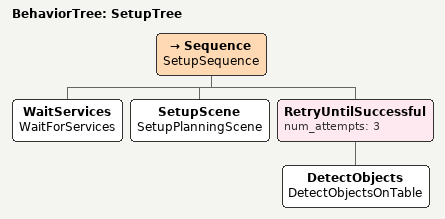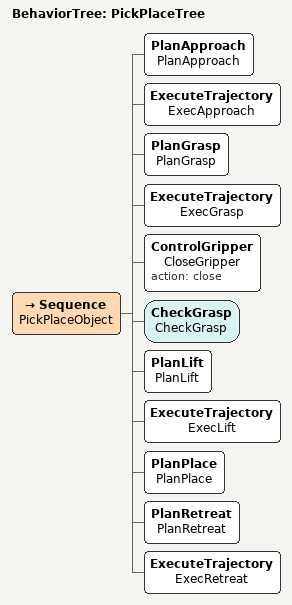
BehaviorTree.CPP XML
<?xml version="1.0" encoding="UTF-8"?>
<root BTCPP_format="4">

  <!-- ── Setup Tree (runs once) ── -->
  <BehaviorTree ID="SetupTree">
    <Sequence name="SetupSequence">
      <!-- Phase 0: Initialization -->
      <WaitServices name="WaitForServices"/>
      <SetupScene name="SetupPlanningScene"/>

      <!-- Phase 1: Perception -->
      <RetryUntilSuccessful num_attempts="3">
        <DetectObjects name="DetectObjectsOnTable"/>
      </RetryUntilSuccessful>
    </Sequence>
  </BehaviorTree>

  <!-- ── Per-Object Pick-and-Place Tree ── -->
  <BehaviorTree ID="PickPlaceTree">
    <Sequence name="PickPlaceObject">
      <!-- Approach to hover above object -->
      <PlanApproach name="PlanApproach"/>
      <ExecuteTrajectory name="ExecApproach"/>

      <!-- Descend to grasp pose -->
      <PlanGrasp name="PlanGrasp"/>
      <ExecuteTrajectory name="ExecGrasp"/>

      <!-- Close gripper -->
      <ControlGripper name="CloseGripper" action="close"/>

      <!-- Verify grasp -->
      <CheckGrasp name="CheckGrasp"/>

      <!-- Lift object -->
      <PlanLift name="PlanLift"/>
      <ExecuteTrajectory name="ExecLift"/>

      <!-- Move to bin, descend, release, retract (multi-stage) -->
      <PlanPlace name="PlanPlace"/>

      <!-- Retreat to HOME -->
      <PlanRetreat name="PlanRetreat"/>
      <ExecuteTrajectory name="ExecRetreat"/>
    </Sequence>
  </BehaviorTree>

</root>
